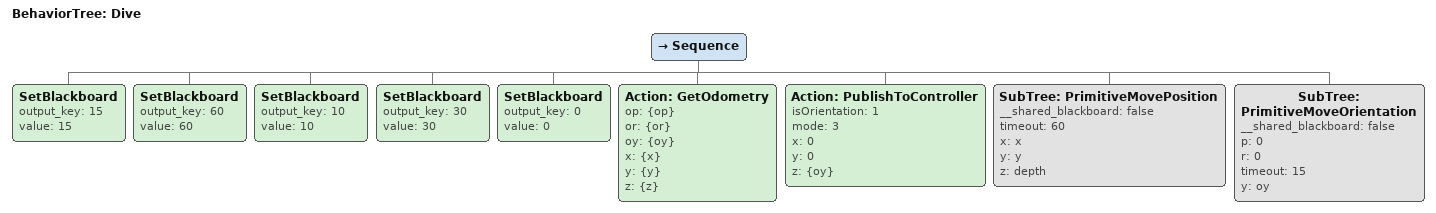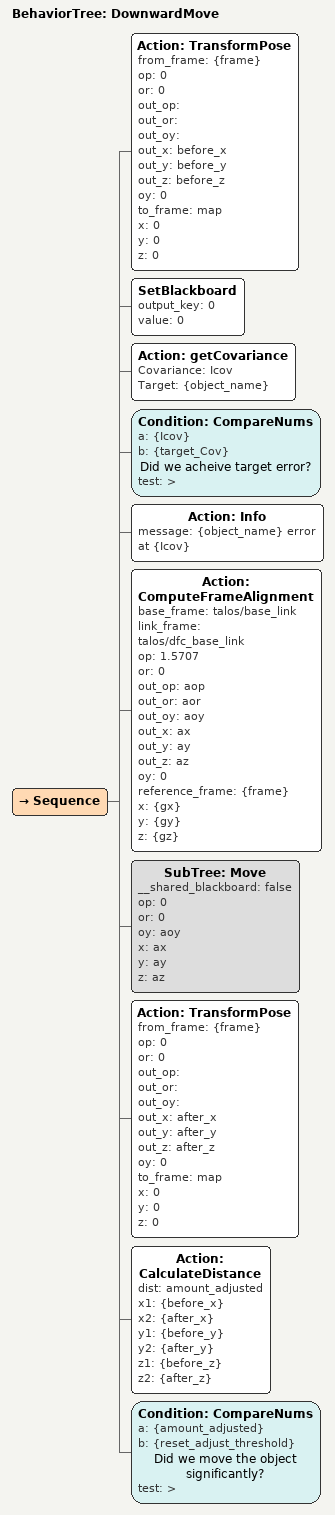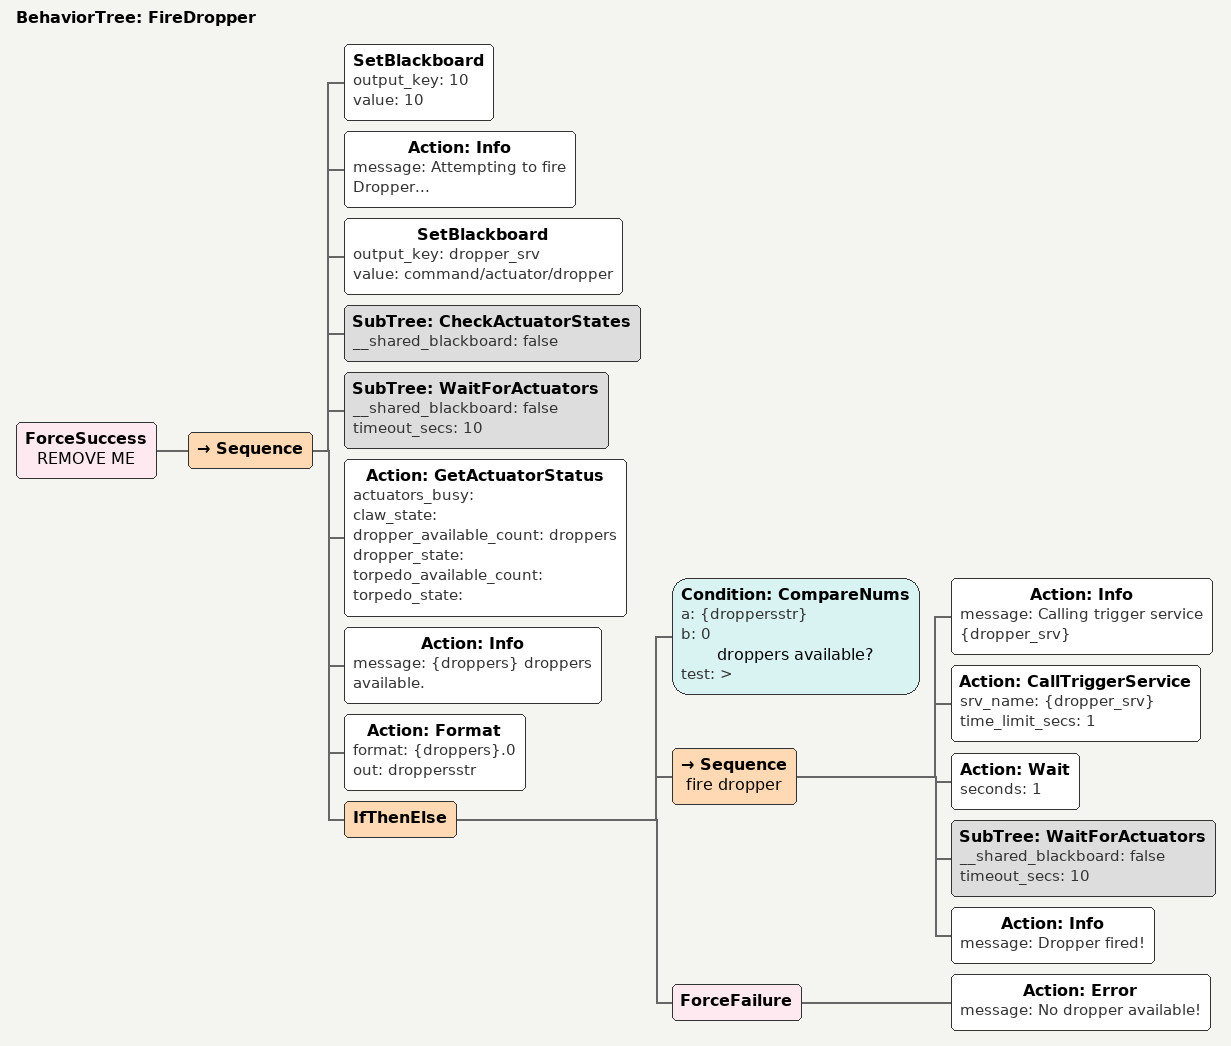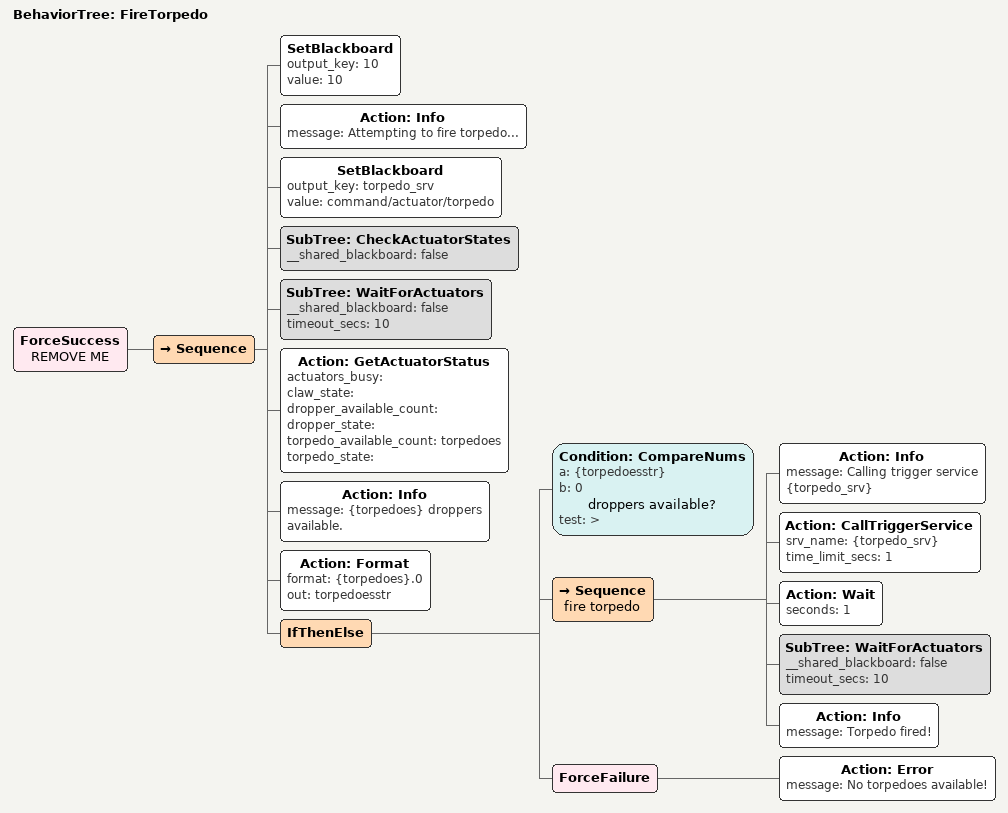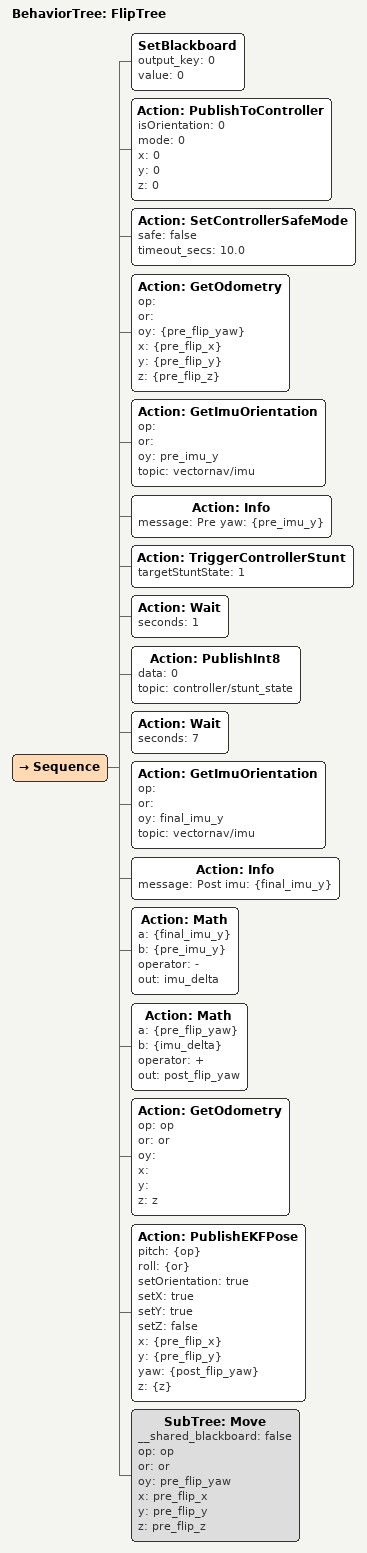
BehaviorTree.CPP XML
<BehaviorTree ID="Dive">
    <Sequence>
        <SetBlackboard output_key="15" value="15"/>
        <SetBlackboard output_key="60" value="60"/>
        <SetBlackboard output_key="10" value="10"/>
        <SetBlackboard output_key="30" value="30"/>
        <SetBlackboard output_key="0" value="0"/>
        <Action ID="GetOdometry" op="{op}" or="{or}" oy="{oy}" x="{x}" y="{y}" z="{z}"/>
        <Action ID="PublishToController" isOrientation="1" mode="3" x="0" y="0" z="{oy}"/>
        <SubTree ID="PrimitiveMovePosition" __shared_blackboard="false" timeout="60" x="x" y="y" z="depth"/>
        <SubTree ID="PrimitiveMoveOrientation" __shared_blackboard="false" p="0" r="0" timeout="15" y="oy"/>
    </Sequence>
</BehaviorTree>

<BehaviorTree ID="DownwardMove">
    <Sequence>
        <Action ID="TransformPose" from_frame="{frame}" op="0" or="0" out_op="" out_or="" out_oy="" out_x="before_x" out_y="before_y" out_z="before_z" oy="0" to_frame="map" x="0" y="0" z="0"/>
        <SetBlackboard output_key="0" value="0"/>
        <Action Covariance="Icov" ID="getCovariance" Target="{object_name}"/>
        <Condition ID="CompareNums" a="{Icov}" b="{target_Cov}" name="Did we acheive target error?" test=">"/>
        <Action ID="Info" message="{object_name} error at {Icov}"/>
        <Action ID="ComputeFrameAlignment" base_frame="talos/base_link" link_frame="talos/dfc_base_link" op="1.5707" or="0" out_op="aop" out_or="aor" out_oy="aoy" out_x="ax" out_y="ay" out_z="az" oy="0" reference_frame="{frame}" x="{gx}" y="{gy}" z="{gz}"/>
        <SubTree ID="Move" __shared_blackboard="false" op="0" or="0" oy="aoy" x="ax" y="ay" z="az"/>
        <Action ID="TransformPose" from_frame="{frame}" op="0" or="0" out_op="" out_or="" out_oy="" out_x="after_x" out_y="after_y" out_z="after_z" oy="0" to_frame="map" x="0" y="0" z="0"/>
        <Action ID="CalculateDistance" dist="amount_adjusted" x1="{before_x}" x2="{after_x}" y1="{before_y}" y2="{after_y}" z1="{before_z}" z2="{after_z}"/>
        <Condition ID="CompareNums" a="{amount_adjusted}" b="{reset_adjust_threshold}" name="Did we move the object significantly?" test=">"/>
    </Sequence>
</BehaviorTree>

<BehaviorTree ID="FireDropper">
    <ForceSuccess name="REMOVE ME">
        <Sequence>
            <SetBlackboard output_key="10" value="10"/>
            <Action ID="Info" message="Attempting to fire Dropper..."/>
            <SetBlackboard output_key="dropper_srv" value="command/actuator/dropper"/>
            <SubTree ID="CheckActuatorStates" __shared_blackboard="false"/>
            <SubTree ID="WaitForActuators" __shared_blackboard="false" timeout_secs="10"/>
            <Action ID="GetActuatorStatus" actuators_busy="" claw_state="" dropper_available_count="droppers" dropper_state="" torpedo_available_count="" torpedo_state=""/>
            <Action ID="Info" message="{droppers} droppers available."/>
            <Action ID="Format" format="{droppers}.0" out="droppersstr"/>
            <IfThenElse>
                <Condition ID="CompareNums" a="{droppersstr}" b="0" name="droppers available?" test=">"/>
                <Sequence name="fire dropper">
                    <Action ID="Info" message="Calling trigger service {dropper_srv}"/>
                    <Action ID="CallTriggerService" srv_name="{dropper_srv}" time_limit_secs="1"/>
                    <Action ID="Wait" seconds="1"/>
                    <SubTree ID="WaitForActuators" __shared_blackboard="false" timeout_secs="10"/>
                    <Action ID="Info" message="Dropper fired!"/>
                </Sequence>
                <ForceFailure>
                    <Action ID="Error" message="No dropper available!"/>
                </ForceFailure>
            </IfThenElse>
        </Sequence>
    </ForceSuccess>
</BehaviorTree>

<BehaviorTree ID="FireTorpedo">
    <ForceSuccess name="REMOVE ME">
        <Sequence>
            <SetBlackboard output_key="10" value="10"/>
            <Action ID="Info" message="Attempting to fire torpedo..."/>
            <SetBlackboard output_key="torpedo_srv" value="command/actuator/torpedo"/>
            <SubTree ID="CheckActuatorStates" __shared_blackboard="false"/>
            <SubTree ID="WaitForActuators" __shared_blackboard="false" timeout_secs="10"/>
            <Action ID="GetActuatorStatus" actuators_busy="" claw_state="" dropper_available_count="" dropper_state="" torpedo_available_count="torpedoes" torpedo_state=""/>
            <Action ID="Info" message="{torpedoes} droppers available."/>
            <Action ID="Format" format="{torpedoes}.0" out="torpedoesstr"/>
            <IfThenElse>
                <Condition ID="CompareNums" a="{torpedoesstr}" b="0" name="droppers available?" test=">"/>
                <Sequence name="fire torpedo">
                    <Action ID="Info" message="Calling trigger service {torpedo_srv}"/>
                    <Action ID="CallTriggerService" srv_name="{torpedo_srv}" time_limit_secs="1"/>
                    <Action ID="Wait" seconds="1"/>
                    <SubTree ID="WaitForActuators" __shared_blackboard="false" timeout_secs="10"/>
                    <Action ID="Info" message="Torpedo fired!"/>
                </Sequence>
                <ForceFailure>
                    <Action ID="Error" message="No torpedoes available!"/>
                </ForceFailure>
            </IfThenElse>
        </Sequence>
    </ForceSuccess>
</BehaviorTree>

<BehaviorTree ID="FlipTree">
    <Sequence>
        <SetBlackboard output_key="0" value="0"/>
        <Action ID="PublishToController" isOrientation="0" mode="0" x="0" y="0" z="0"/>
        <Action ID="SetControllerSafeMode" safe="false" timeout_secs="10.0"/>
        <Action ID="GetOdometry" op="" or="" oy="{pre_flip_yaw}" x="{pre_flip_x}" y="{pre_flip_y}" z="{pre_flip_z}"/>
        <Action ID="GetImuOrientation" op="" or="" oy="pre_imu_y" topic="vectornav/imu"/>
        <Action ID="Info" message="Pre yaw: {pre_imu_y}"/>
        <Action ID="TriggerControllerStunt" targetStuntState="1"/>
        <Action ID="Wait" seconds="1"/>
        <Action ID="PublishInt8" data="0" topic="controller/stunt_state"/>
        <Action ID="Wait" seconds="7"/>
        <Action ID="GetImuOrientation" op="" or="" oy="final_imu_y" topic="vectornav/imu"/>
        <Action ID="Info" message="Post imu: {final_imu_y}"/>
        <Action ID="Math" a="{final_imu_y}" b="{pre_imu_y}" operator="-" out="imu_delta"/>
        <Action ID="Math" a="{pre_flip_yaw}" b="{imu_delta}" operator="+" out="post_flip_yaw"/>
        <Action ID="GetOdometry" op="op" or="or" oy="" x="" y="" z="z"/>
        <Action ID="PublishEKFPose" pitch="{op}" roll="{or}" setOrientation="true" setX="true" setY="true" setZ="false" x="{pre_flip_x}" y="{pre_flip_y}" yaw="{post_flip_yaw}" z="{z}"/>
        <SubTree ID="Move" __shared_blackboard="false" op="op" or="or" oy="pre_flip_yaw" x="pre_flip_x" y="pre_flip_y" z="pre_flip_z"/>
    </Sequence>
</BehaviorTree>
